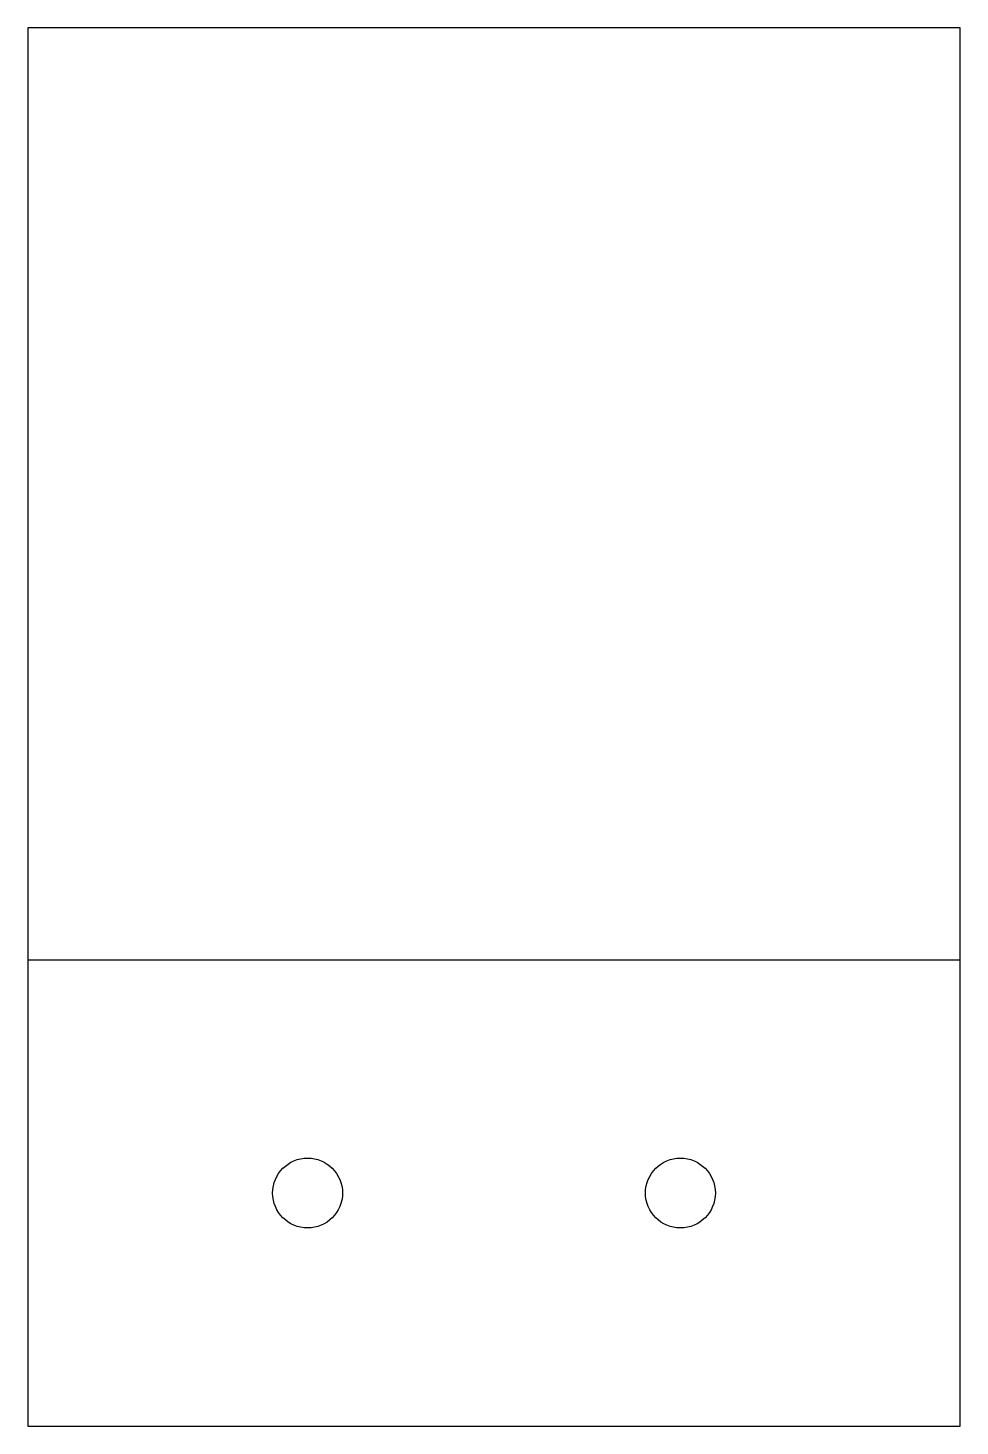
# Model space of a CAD drawing. Header units: millimetres. Extents: x 0 to 20, y 0 to 30.
import ezdxf

# ---------------------------------------------------------------- set-up
doc = ezdxf.new("R2010")
doc.units = ezdxf.units.MM
doc.layers.get('0').update_dxf_attribs({"linetype": 'CONTINUOUS'})

msp = doc.modelspace()

# ---------------------------------------------------------------- linework, layer by layer
for points in [[(0, 0), (20, 0), (20, 30), (0, 30)], [(0, 0), (20, 0), (20, 10), (0, 10)]]:
    msp.add_lwpolyline(points, close=True)
for centre in [(6, 5), (14, 5)]:
    msp.add_circle(centre, 0.75)

doc.saveas('drawing.dxf')
